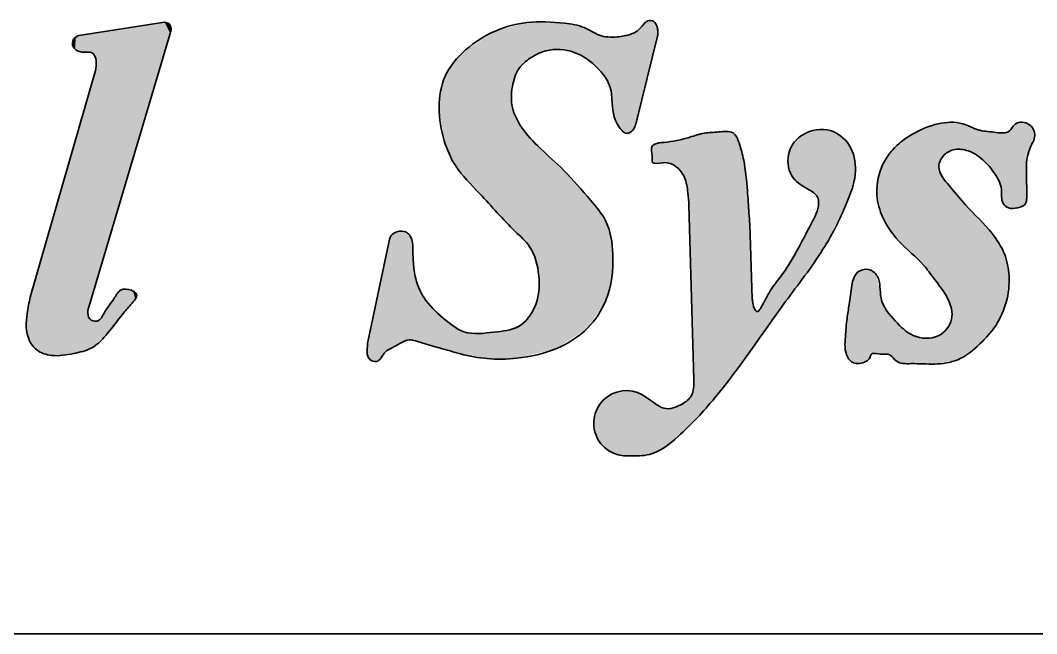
# Model space of a CAD drawing. Extents: x 23 to 417, y 3 to 294.
# Drawn here: x 308.525 to 312.791, y 38.238 to 40.812 of the extents above; entities that cross this region are included whole.
import ezdxf

# ---------------------------------------------------------------- set-up
doc = ezdxf.new("R2010")
doc.units = 0
doc.layers.get('0').update_dxf_attribs({"lineweight": 13})
doc.layers.add('6', color=7, linetype='Continuous', lineweight=13)

# ---------------------------------------------------------------- blocks, each defined once
blk = doc.blocks.new('BLOCK3401')
at = {"color": 6, "lineweight": 5}
for points in [[(312.3774, 40.3779), (312.2676, 40.3332), (312.3578, 39.7313), (312.3175, 39.7831)], [(312.3774, 40.3779), (312.3578, 39.7313), (312.3822, 40.2119), (312.3803, 40.1988)], [(312.4296, 40.3845), (312.3774, 40.3779), (312.394, 40.237), (312.3822, 40.2119)], [(312.4296, 40.3845), (312.394, 40.237), (312.4234, 40.2622), (312.403, 40.2477)], [(312.4296, 40.3845), (312.4234, 40.2622), (312.447, 40.2698)], [(312.481, 40.3779), (312.4296, 40.3845), (312.4751, 40.2705), (312.447, 40.2698)], [(312.481, 40.3779), (312.4751, 40.2705), (312.5445, 40.3528), (312.5027, 40.2643)], [(312.6771, 40.3482), (312.6813, 40.0226), (312.7007, 40.3763)], [(312.6813, 40.0226), (312.7004, 40.023), (312.7007, 40.3763), (312.7105, 40.025)], [(312.7007, 40.3763), (312.7105, 40.025), (312.7301, 40.3846), (312.7321, 40.0322)], [(312.7301, 40.3846), (312.7321, 40.0322), (312.7464, 40.3815), (312.746, 40.0459)], [(312.7464, 40.3815), (312.746, 40.0459), (312.7484, 40.0594)], [(312.7484, 40.0594), (312.7485, 40.1471), (312.7464, 40.3815), (312.7486, 40.2137)], [(312.7464, 40.3815), (312.7486, 40.2137), (312.761, 40.3739), (312.7634, 40.2775)], [(312.761, 40.3739), (312.7634, 40.2775), (312.778, 40.353), (312.783, 40.3277)], [(312.3175, 39.7831), (312.2676, 40.3332), (312.2136, 39.8843), (312.1852, 40.2673)], [(312.5027, 40.2643), (312.5359, 40.2484), (312.5445, 40.3528), (312.5652, 40.2263)], [(312.5445, 40.3528), (312.5652, 40.2263), (312.6116, 40.3426), (312.6159, 40.1672)], [(312.6116, 40.3426), (312.6159, 40.1672), (312.6206, 40.3415), (312.6333, 40.1364)], [(312.6206, 40.3415), (312.6333, 40.1364), (312.6558, 40.3398), (312.6428, 40.1026)], [(312.6558, 40.3398), (312.6428, 40.1026), (312.6436, 40.0719)], [(312.6436, 40.0719), (312.6504, 40.0436), (312.6558, 40.3398), (312.6599, 40.0326)], [(312.6558, 40.3398), (312.6599, 40.0326), (312.6708, 40.344), (312.6723, 40.025)], [(312.6708, 40.344), (312.6723, 40.025), (312.6771, 40.3482), (312.6813, 40.0226)], [(312.778, 40.353), (312.783, 40.3277), (312.7821, 40.3405)], [(312.2136, 39.8843), (312.1852, 40.2673), (312.1685, 39.9416), (312.1531, 40.2218)], [(312.1685, 39.9416), (312.1531, 40.2218), (312.1361, 40.0067), (312.1294, 40.1647)], [(312.3803, 40.1988), (312.3578, 39.7313), (312.4186, 39.6422)], [(312.4186, 39.6422), (312.3943, 40.1561), (312.3803, 40.1988)], [(312.1361, 40.0067), (312.1294, 40.1647), (312.1199, 40.1037)], [(312.4332, 39.6006), (312.425, 40.1171), (312.4186, 39.6422), (312.3943, 40.1561)], [(312.7497, 40.0697), (312.7485, 40.1471), (312.7484, 40.0594)], [(312.4338, 39.5578), (312.4923, 40.038), (312.4332, 39.6006), (312.425, 40.1171)], [(312.4338, 39.5578), (312.4594, 39.3876), (312.4923, 40.038), (312.5525, 39.4536)], [(312.4923, 40.038), (312.5525, 39.4536), (312.6053, 39.9159), (312.6203, 39.5327)], [(312.6053, 39.9159), (312.6203, 39.5327), (312.6556, 39.8315), (312.6631, 39.6288)], [(312.6556, 39.8315), (312.6631, 39.6288), (312.675, 39.7396)], [(312.0394, 39.7547), (312.0477, 39.3717), (312.0601, 39.7654)], [(312.074, 39.3802), (312.0719, 39.7673), (312.0477, 39.3717), (312.0601, 39.7654)], [(312.074, 39.3802), (312.084, 39.3866), (312.0719, 39.7673), (312.0837, 39.7665)], [(312.1052, 39.7568), (312.0837, 39.7665), (312.0909, 39.3957), (312.084, 39.3866)], [(312.0152, 39.7005), (312.022, 39.3745), (312.0185, 39.7157)], [(312.0185, 39.7157), (312.022, 39.3745), (312.0298, 39.7437), (312.0344, 39.3714)], [(312.0298, 39.7437), (312.0344, 39.3714), (312.0394, 39.7547), (312.0477, 39.3717)], [(312.1052, 39.7568), (312.0909, 39.3957), (312.0981, 39.4122), (312.0958, 39.41)], [(312.0981, 39.4122), (312.101, 39.4134), (312.1052, 39.7568), (312.1085, 39.414)], [(312.1052, 39.7568), (312.1085, 39.414), (312.1211, 39.7396), (312.1265, 39.4117)], [(312.1211, 39.7396), (312.1265, 39.4117), (312.1377, 39.6457), (312.1538, 39.4113)], [(312.0039, 39.6188), (312.0074, 39.3849), (312.0152, 39.7005), (312.022, 39.3745)], [(312.1377, 39.6457), (312.1538, 39.4113), (312.1609, 39.5943), (312.1759, 39.4067)], [(311.9951, 39.5623), (311.9966, 39.3998), (312.0039, 39.6188), (312.0074, 39.3849)], [(312.1609, 39.5943), (312.1759, 39.4067), (312.1985, 39.5492), (312.2011, 39.3823)], [(311.9883, 39.483), (311.9865, 39.4401), (311.9951, 39.5623), (311.9966, 39.3998)], [(312.1985, 39.5492), (312.2011, 39.3823), (312.2332, 39.5151)], [(312.4594, 39.3876), (312.4338, 39.5578), (312.4139, 39.5172), (312.4263, 39.5366)], [(312.2011, 39.3823), (312.215, 39.3749), (312.2332, 39.5151), (312.2475, 39.3708)], [(312.2332, 39.5151), (312.2475, 39.3708), (312.273, 39.4892), (312.2646, 39.371)], [(312.4594, 39.3876), (312.4139, 39.5172), (312.362, 39.3693), (312.3782, 39.4882)], [(312.362, 39.3693), (312.3255, 39.4773), (312.2646, 39.371), (312.273, 39.4892)], [(312.362, 39.3693), (312.3782, 39.4882), (312.3255, 39.4773), (312.3526, 39.4796)]]:
    blk.add_solid(points, dxfattribs=at)
blk = doc.blocks.new('BLOCK3402')
at = {"color": 6, "lineweight": 5}
for points in [[(309.1299, 40.8052), (308.7708, 40.7486), (308.802, 40.6785), (308.7831, 40.6789)], [(309.1299, 40.8052), (308.802, 40.6785), (308.8231, 40.6775), (308.813, 40.6791)], [(309.1299, 40.8052), (308.8231, 40.6775), (308.8352, 40.6663), (308.8277, 40.6748)], [(309.1299, 40.8052), (308.8352, 40.6663), (308.843, 40.6427), (308.838, 40.6611)], [(309.1299, 40.8052), (308.843, 40.6427), (309.1541, 40.7568), (308.8432, 40.6239)], [(309.1299, 40.8052), (309.1541, 40.7568), (309.1403, 40.8021)], [(309.1541, 40.7568), (309.1527, 40.7929), (309.1403, 40.8021), (309.1492, 40.7969)], [(309.1541, 40.7568), (309.1581, 40.7777), (309.1527, 40.7929), (309.1573, 40.783)], [(308.7654, 40.684), (308.7581, 40.7419), (308.7548, 40.6909), (308.7483, 40.7327)], [(308.7831, 40.6789), (308.7708, 40.7486), (308.7654, 40.684), (308.7581, 40.7419)], [(308.8408, 40.6021), (308.8086, 39.5943), (308.8432, 40.6239), (309.1541, 40.7568)], [(308.7471, 40.7008), (308.745, 40.7254), (308.7437, 40.7172)], [(308.7548, 40.6909), (308.7483, 40.7327), (308.7471, 40.7008), (308.745, 40.7254)], [(308.8408, 40.6021), (308.5667, 39.6498), (308.594, 39.4287), (308.5757, 39.4475)], [(308.8408, 40.6021), (308.594, 39.4287), (308.6566, 39.4055), (308.6235, 39.4129)], [(308.8408, 40.6021), (308.6566, 39.4055), (308.8086, 39.5943), (308.7485, 39.4136)], [(308.9538, 39.578), (308.9461, 39.6792), (308.924, 39.6536), (308.9376, 39.6724)], [(308.9673, 39.6842), (308.9461, 39.6792), (308.9894, 39.6196), (308.9538, 39.578)], [(308.9673, 39.6842), (308.9894, 39.6196), (308.9911, 39.6792)], [(309.0077, 39.6413), (308.9982, 39.6759), (308.9894, 39.6196), (308.9911, 39.6792)], [(309.0077, 39.6413), (309.0129, 39.6621), (308.9982, 39.6759), (309.0097, 39.6673)], [(308.5624, 39.4702), (308.5757, 39.4475), (308.5536, 39.5815), (308.5667, 39.6498)], [(308.8928, 39.5004), (308.9177, 39.6435), (308.8651, 39.5634), (308.878, 39.5856)], [(308.9538, 39.578), (308.924, 39.6536), (308.8928, 39.5004), (308.9177, 39.6435)], [(308.7485, 39.4136), (308.8087, 39.5844), (308.8086, 39.5943)], [(308.5624, 39.4702), (308.5536, 39.5815), (308.5503, 39.5247)], [(308.8247, 39.4371), (308.8087, 39.5844), (308.7485, 39.4136)], [(308.8247, 39.4371), (308.8164, 39.559), (308.8087, 39.5844), (308.8118, 39.5663)], [(308.8247, 39.4371), (308.8307, 39.5505), (308.8164, 39.559), (308.8228, 39.5539)], [(308.8928, 39.5004), (308.8392, 39.5489), (308.8247, 39.4371), (308.8307, 39.5505)], [(308.8928, 39.5004), (308.8651, 39.5634), (308.8392, 39.5489), (308.8472, 39.5495)]]:
    blk.add_solid(points, dxfattribs=at)
blk = doc.blocks.new('BLOCK3411')
at = {"color": 6, "lineweight": 5}
for points in [[(311.2804, 40.308), (311.2979, 40.1774), (311.3351, 40.3215), (311.3123, 40.1526)], [(311.3351, 40.3215), (311.3123, 40.1526), (311.3267, 40.0879)], [(311.3524, 39.3044), (311.3351, 40.3215), (311.3315, 40.0364), (311.3267, 40.0879)], [(311.4388, 39.226), (311.3962, 40.3386), (311.3524, 39.3044), (311.3351, 40.3215)], [(311.598, 39.6336), (311.456, 40.3435), (311.4388, 39.226), (311.3962, 40.3386)], [(311.5166, 40.3395), (311.4886, 40.3459), (311.598, 39.6336), (311.456, 40.3435)], [(311.598, 39.6336), (311.525, 40.3318), (311.5166, 40.3395)], [(311.598, 39.6336), (311.542, 40.2975), (311.525, 40.3318), (311.5373, 40.3099)], [(311.7749, 40.302), (311.7916, 40.129), (311.8094, 40.3319), (311.8286, 40.1049)], [(311.8094, 40.3319), (311.8286, 40.1049), (311.866, 40.3527)], [(311.8286, 40.1049), (311.8536, 40.0895), (311.866, 40.3527), (311.8712, 40.0692)], [(311.866, 40.3527), (311.8712, 40.0692), (311.8959, 40.3543), (311.8746, 40.0579)], [(311.8959, 40.3543), (311.8746, 40.0579), (311.8756, 40.0457)], [(312, 40.0614), (311.8959, 40.3543), (311.8937, 39.8509), (311.8756, 40.0457)], [(311.9696, 40.326), (311.9252, 40.3493), (312, 40.0614), (311.8959, 40.3543)], [(312.0035, 40.2884), (311.9696, 40.326), (312.0305, 40.1806), (312, 40.0614)], [(311.1771, 40.2839), (311.174, 40.2657), (311.1765, 40.2388), (311.1765, 40.2427)], [(311.1771, 40.2839), (311.1765, 40.2388), (311.1779, 40.2182), (311.1767, 40.224)], [(311.1819, 40.2887), (311.1771, 40.2839), (311.1791, 40.2159), (311.1779, 40.2182)], [(311.1819, 40.2887), (311.1791, 40.2159), (311.1961, 40.2954), (311.1965, 40.2116)], [(311.1961, 40.2954), (311.1965, 40.2116), (311.204, 40.2974), (311.2222, 40.2146)], [(311.204, 40.2974), (311.2222, 40.2146), (311.227, 40.3), (311.2533, 40.2113)], [(311.227, 40.3), (311.2533, 40.2113), (311.2804, 40.308)], [(311.2533, 40.2113), (311.2784, 40.1977), (311.2804, 40.308), (311.2979, 40.1774)], [(311.5972, 39.6426), (311.577, 40.097), (311.542, 40.2975), (311.5613, 40.2248)], [(311.5972, 39.6426), (311.542, 40.2975), (311.598, 39.6336)], [(311.7529, 40.2623), (311.7633, 40.1597), (311.7749, 40.302), (311.7916, 40.129)], [(312.0035, 40.2884), (312.0305, 40.1806), (312.0252, 40.2365)], [(311.7474, 40.2362), (311.7473, 40.2092), (311.7529, 40.2623), (311.7633, 40.1597)], [(311.5972, 39.6426), (311.5867, 39.9567), (311.577, 40.097), (311.5835, 40.0028)], [(311.8937, 39.8509), (311.8756, 40.0457), (311.866, 40.0008)], [(311.8449, 39.9585), (311.8937, 39.8509), (311.866, 40.0008)], [(311.8449, 39.9585), (311.7161, 39.7359), (311.8937, 39.8509), (311.7358, 39.6299)], [(311.7358, 39.6299), (311.7161, 39.7359), (311.6329, 39.6048), (311.6725, 39.6772)], [(311.4388, 39.226), (311.6107, 39.5948), (311.598, 39.6336), (311.6044, 39.6072)], [(311.7358, 39.6299), (311.6201, 39.5898), (311.4388, 39.226)], [(311.7358, 39.6299), (311.6329, 39.6048), (311.6201, 39.5898), (311.6266, 39.5954)], [(311.4388, 39.226), (311.6161, 39.5899), (311.6107, 39.5948), (311.6143, 39.591)], [(311.4388, 39.226), (311.6201, 39.5898), (311.6161, 39.5899), (311.6181, 39.5895)], [(311.4388, 39.226), (311.3524, 39.3044), (311.3409, 39.2359), (311.3507, 39.268)], [(310.9982, 39.2382), (311.0145, 38.995), (311.0286, 39.2517), (311.0464, 38.9856)], [(311.0286, 39.2517), (311.0464, 38.9856), (311.0614, 39.2575), (311.0797, 38.9843)], [(311.0614, 39.2575), (311.0797, 38.9843), (311.0947, 39.2552), (311.1662, 38.99)], [(311.0947, 39.2552), (311.1662, 38.99), (311.1264, 39.2449), (311.1547, 39.2273)], [(310.9513, 39.1915), (310.9618, 39.035), (310.9719, 39.2177), (310.9857, 39.0117)], [(310.9719, 39.2177), (310.9857, 39.0117), (310.9982, 39.2382), (311.0145, 38.995)], [(311.1726, 39.2155), (311.1547, 39.2273), (311.2294, 39.0197), (311.1662, 38.99)], [(311.1726, 39.2155), (311.2294, 39.0197), (311.2271, 39.1837)], [(311.4388, 39.226), (311.3024, 39.2014), (311.2861, 39.0654)], [(311.4388, 39.226), (311.3409, 39.2359), (311.3024, 39.2014), (311.3245, 39.2168)], [(310.9318, 39.1283), (310.9341, 39.0951), (310.9377, 39.1611), (310.9442, 39.0633)], [(310.9377, 39.1611), (310.9442, 39.0633), (310.9513, 39.1915), (310.9618, 39.035)], [(311.2648, 39.1852), (311.2271, 39.1837), (311.2861, 39.0654), (311.2294, 39.0197)], [(311.2648, 39.1852), (311.2861, 39.0654), (311.3024, 39.2014)]]:
    blk.add_solid(points, dxfattribs=at)
blk = doc.blocks.new('BLOCK3412')
at = {"color": 6, "lineweight": 5}
for points in [[(310.6508, 40.8026), (310.5926, 40.5446), (310.5219, 40.7686), (310.5884, 40.4579)], [(310.6232, 40.617), (310.604, 40.583), (310.6508, 40.8026), (310.5926, 40.5446)], [(310.6232, 40.617), (310.6508, 40.8026), (310.6719, 40.6578), (310.8094, 40.7997)], [(310.6719, 40.6578), (310.8094, 40.7997), (310.717, 40.6801), (310.776, 40.6902)], [(310.8358, 40.6824), (310.776, 40.6902), (310.8923, 40.7814), (310.8094, 40.7997)], [(311.1997, 40.7461), (311.1118, 40.3874), (311.1415, 40.7965), (311.1273, 40.7788)], [(311.1997, 40.7461), (311.1415, 40.7965), (311.1648, 40.8109), (311.1583, 40.8095)], [(311.1997, 40.7461), (311.1648, 40.8109), (311.1841, 40.8067), (311.1716, 40.8109)], [(311.1997, 40.7461), (311.1841, 40.8067), (311.1941, 40.7943), (311.1881, 40.8033)], [(311.1997, 40.7461), (311.1941, 40.7943), (311.2005, 40.7722), (311.1963, 40.7893)], [(310.3512, 40.2028), (310.394, 40.6879), (310.4535, 40.0843), (310.5219, 40.7686)], [(310.4535, 40.0843), (310.5219, 40.7686), (310.6026, 39.9256)], [(310.5219, 40.7686), (310.5884, 40.4579), (310.6026, 39.9256), (310.6031, 40.4101)], [(310.8358, 40.6824), (310.8923, 40.7814), (310.891, 40.658)], [(310.891, 40.658), (310.8923, 40.7814), (310.9396, 40.6204), (310.9563, 40.7497)], [(310.9396, 40.6204), (310.9563, 40.7497), (310.9618, 40.5973), (310.9926, 40.7425)], [(310.9618, 40.5973), (310.9926, 40.7425), (310.9958, 40.5445)], [(311.0303, 40.7428), (311.0048, 40.5151), (310.9926, 40.7425), (310.9958, 40.5445)], [(311.0303, 40.7428), (311.01, 40.4507), (311.0048, 40.5151), (311.0081, 40.4807)], [(311.0303, 40.7428), (311.0385, 40.3636), (311.01, 40.4507), (311.023, 40.3921)], [(311.0875, 40.7542), (311.0553, 40.3446), (311.0303, 40.7428), (311.0385, 40.3636)], [(311.0875, 40.7542), (311.0702, 40.3378), (311.0553, 40.3446), (311.065, 40.339)], [(311.0875, 40.7542), (311.0812, 40.3396), (311.0702, 40.3378), (311.0755, 40.3379)], [(311.0875, 40.7542), (311.0866, 40.3425), (311.0812, 40.3396)], [(311.1089, 40.7641), (311.1027, 40.3619), (311.0875, 40.7542), (311.0866, 40.3425)], [(311.1273, 40.7788), (311.1118, 40.3874), (311.1089, 40.7641), (311.1027, 40.3619)], [(311.1997, 40.7461), (311.2005, 40.7722), (311.2008, 40.7548)], [(310.3082, 40.5779), (310.3449, 40.6371), (310.3512, 40.2028), (310.394, 40.6879)], [(310.3046, 40.3065), (310.2831, 40.4471), (310.3082, 40.5779), (310.2888, 40.5142)], [(310.3046, 40.3065), (310.3082, 40.5779), (310.3512, 40.2028)], [(310.6026, 39.9256), (310.6031, 40.4101), (310.6626, 39.8619)], [(310.6031, 40.4101), (310.6277, 40.3658), (310.6626, 39.8619), (310.7082, 40.2743)], [(310.6626, 39.8619), (310.7082, 40.2743), (310.6893, 39.8043), (310.7011, 39.7403)], [(310.7011, 39.7403), (310.7082, 40.2743), (310.7769, 39.4352), (310.8064, 40.182)], [(310.7769, 39.4352), (310.8064, 40.182), (310.9066, 39.5212), (310.9194, 40.056)], [(310.9066, 39.5212), (310.9194, 40.056), (310.9824, 39.6363)], [(310.9194, 40.056), (310.9811, 39.9714), (310.9824, 39.6363), (311.0041, 39.9032)], [(310.0898, 39.4396), (310.0564, 39.4197), (310.0749, 39.8942), (310.0716, 39.8791)], [(310.0898, 39.4396), (310.0749, 39.8942), (310.0913, 39.9179), (310.0809, 39.9076)], [(310.0898, 39.4396), (310.0913, 39.9179), (310.1065, 39.4491)], [(310.0913, 39.9179), (310.105, 39.9247), (310.1065, 39.4491), (310.1259, 39.9278)], [(310.1065, 39.4491), (310.1259, 39.9278), (310.1398, 39.4665), (310.1454, 39.9226)], [(310.1398, 39.4665), (310.1454, 39.9226), (310.1569, 39.4705)], [(310.1454, 39.9226), (310.1545, 39.9155), (310.1569, 39.4705), (310.1617, 39.9064)], [(310.1569, 39.4705), (310.1617, 39.9064), (310.1833, 39.4673), (310.1679, 39.8924)], [(310.1833, 39.4673), (310.1679, 39.8924), (310.1728, 39.8456), (310.1724, 39.8615)], [(310.9824, 39.6363), (311.0041, 39.9032), (311.0075, 39.7307), (311.0122, 39.8298)], [(310.0716, 39.8791), (309.9876, 39.3932), (309.9836, 39.4633)], [(310.0716, 39.8791), (310.0049, 39.3809), (309.9876, 39.3932), (309.9916, 39.3886)], [(310.0716, 39.8791), (310.0196, 39.3798), (310.0049, 39.3809), (310.0124, 39.3794)], [(310.0716, 39.8791), (310.0564, 39.4197), (310.0196, 39.3798), (310.0394, 39.3961)], [(310.1728, 39.8456), (310.1749, 39.7948), (310.1833, 39.4673), (310.1846, 39.7283)], [(310.1833, 39.4673), (310.1846, 39.7283), (310.2101, 39.4586), (310.2276, 39.6363)], [(310.7769, 39.4352), (310.701, 39.6751), (310.7011, 39.7403)], [(310.7769, 39.4352), (310.6569, 39.5629), (310.701, 39.6751), (310.6853, 39.6121)], [(310.2101, 39.4586), (310.2276, 39.6363), (310.2851, 39.4368), (310.3122, 39.5529)], [(310.2851, 39.4368), (310.3122, 39.5529), (310.373, 39.4119), (310.3869, 39.505)], [(310.7769, 39.4352), (310.6086, 39.3937), (310.6569, 39.5629), (310.6156, 39.5267)], [(310.373, 39.4119), (310.3869, 39.505), (310.4847, 39.3921)], [(310.3869, 39.505), (310.4486, 39.4973), (310.4847, 39.3921), (310.5144, 39.5035)], [(310.4847, 39.3921), (310.5144, 39.5035), (310.6086, 39.3937), (310.5674, 39.5104)], [(310.6086, 39.3937), (310.5674, 39.5104), (310.6156, 39.5267)], [(309.9827, 39.4043), (309.9809, 39.4302), (309.9836, 39.4633), (309.9813, 39.4367)], [(309.9827, 39.4043), (309.9836, 39.4633), (309.9876, 39.3932)]]:
    blk.add_solid(points, dxfattribs=at)
blk = doc.blocks.new('BLOCK3434')
at = {"color": 6, "lineweight": 5}
for points in [[(312.3774, 40.3779), (312.2676, 40.3332), (312.3578, 39.7313), (312.3175, 39.7831)], [(312.3774, 40.3779), (312.3578, 39.7313), (312.3822, 40.2119), (312.3803, 40.1988)], [(312.4296, 40.3845), (312.3774, 40.3779), (312.394, 40.237), (312.3822, 40.2119)], [(312.4296, 40.3845), (312.394, 40.237), (312.4234, 40.2622), (312.403, 40.2477)], [(312.4296, 40.3845), (312.4234, 40.2622), (312.447, 40.2698)], [(312.481, 40.3779), (312.4296, 40.3845), (312.4751, 40.2705), (312.447, 40.2698)], [(312.481, 40.3779), (312.4751, 40.2705), (312.5445, 40.3528), (312.5027, 40.2643)], [(312.6771, 40.3482), (312.6813, 40.0226), (312.7007, 40.3763)], [(312.6813, 40.0226), (312.7004, 40.023), (312.7007, 40.3763), (312.7105, 40.025)], [(312.7007, 40.3763), (312.7105, 40.025), (312.7301, 40.3846), (312.7321, 40.0322)], [(312.7301, 40.3846), (312.7321, 40.0322), (312.7464, 40.3815), (312.746, 40.0459)], [(312.7464, 40.3815), (312.746, 40.0459), (312.7484, 40.0594)], [(312.7484, 40.0594), (312.7485, 40.1471), (312.7464, 40.3815), (312.7486, 40.2137)], [(312.7464, 40.3815), (312.7486, 40.2137), (312.761, 40.3739), (312.7634, 40.2775)], [(312.761, 40.3739), (312.7634, 40.2775), (312.778, 40.353), (312.783, 40.3277)], [(312.3175, 39.7831), (312.2676, 40.3332), (312.2136, 39.8843), (312.1852, 40.2673)], [(312.5027, 40.2643), (312.5359, 40.2484), (312.5445, 40.3528), (312.5652, 40.2263)], [(312.5445, 40.3528), (312.5652, 40.2263), (312.6116, 40.3426), (312.6159, 40.1672)], [(312.6116, 40.3426), (312.6159, 40.1672), (312.6206, 40.3415), (312.6333, 40.1364)], [(312.6206, 40.3415), (312.6333, 40.1364), (312.6558, 40.3398), (312.6428, 40.1026)], [(312.6558, 40.3398), (312.6428, 40.1026), (312.6436, 40.0719)], [(312.6436, 40.0719), (312.6504, 40.0436), (312.6558, 40.3398), (312.6599, 40.0326)], [(312.6558, 40.3398), (312.6599, 40.0326), (312.6708, 40.344), (312.6723, 40.025)], [(312.6708, 40.344), (312.6723, 40.025), (312.6771, 40.3482), (312.6813, 40.0226)], [(312.778, 40.353), (312.783, 40.3277), (312.7821, 40.3405)], [(312.2136, 39.8843), (312.1852, 40.2673), (312.1685, 39.9416), (312.1531, 40.2218)], [(312.1685, 39.9416), (312.1531, 40.2218), (312.1361, 40.0067), (312.1294, 40.1647)], [(312.3803, 40.1988), (312.3578, 39.7313), (312.4186, 39.6422)], [(312.4186, 39.6422), (312.3943, 40.1561), (312.3803, 40.1988)], [(312.1361, 40.0067), (312.1294, 40.1647), (312.1199, 40.1037)], [(312.4332, 39.6006), (312.425, 40.1171), (312.4186, 39.6422), (312.3943, 40.1561)], [(312.7497, 40.0697), (312.7485, 40.1471), (312.7484, 40.0594)], [(312.4338, 39.5578), (312.4923, 40.038), (312.4332, 39.6006), (312.425, 40.1171)], [(312.4338, 39.5578), (312.4594, 39.3876), (312.4923, 40.038), (312.5525, 39.4536)], [(312.4923, 40.038), (312.5525, 39.4536), (312.6053, 39.9159), (312.6203, 39.5327)], [(312.6053, 39.9159), (312.6203, 39.5327), (312.6556, 39.8315), (312.6631, 39.6288)], [(312.6556, 39.8315), (312.6631, 39.6288), (312.675, 39.7396)], [(312.0394, 39.7547), (312.0477, 39.3717), (312.0601, 39.7654)], [(312.074, 39.3802), (312.0719, 39.7673), (312.0477, 39.3717), (312.0601, 39.7654)], [(312.074, 39.3802), (312.084, 39.3866), (312.0719, 39.7673), (312.0837, 39.7665)], [(312.1052, 39.7568), (312.0837, 39.7665), (312.0909, 39.3957), (312.084, 39.3866)], [(312.0152, 39.7005), (312.022, 39.3745), (312.0185, 39.7157)], [(312.0185, 39.7157), (312.022, 39.3745), (312.0298, 39.7437), (312.0344, 39.3714)], [(312.0298, 39.7437), (312.0344, 39.3714), (312.0394, 39.7547), (312.0477, 39.3717)], [(312.1052, 39.7568), (312.0909, 39.3957), (312.0981, 39.4122), (312.0958, 39.41)], [(312.0981, 39.4122), (312.101, 39.4134), (312.1052, 39.7568), (312.1085, 39.414)], [(312.1052, 39.7568), (312.1085, 39.414), (312.1211, 39.7396), (312.1265, 39.4117)], [(312.1211, 39.7396), (312.1265, 39.4117), (312.1377, 39.6457), (312.1538, 39.4113)], [(312.0039, 39.6188), (312.0074, 39.3849), (312.0152, 39.7005), (312.022, 39.3745)], [(312.1377, 39.6457), (312.1538, 39.4113), (312.1609, 39.5943), (312.1759, 39.4067)], [(311.9951, 39.5623), (311.9966, 39.3998), (312.0039, 39.6188), (312.0074, 39.3849)], [(312.1609, 39.5943), (312.1759, 39.4067), (312.1985, 39.5492), (312.2011, 39.3823)], [(311.9883, 39.483), (311.9865, 39.4401), (311.9951, 39.5623), (311.9966, 39.3998)], [(312.1985, 39.5492), (312.2011, 39.3823), (312.2332, 39.5151)], [(312.4594, 39.3876), (312.4338, 39.5578), (312.4139, 39.5172), (312.4263, 39.5366)], [(312.2011, 39.3823), (312.215, 39.3749), (312.2332, 39.5151), (312.2475, 39.3708)], [(312.2332, 39.5151), (312.2475, 39.3708), (312.273, 39.4892), (312.2646, 39.371)], [(312.4594, 39.3876), (312.4139, 39.5172), (312.362, 39.3693), (312.3782, 39.4882)], [(312.362, 39.3693), (312.3255, 39.4773), (312.2646, 39.371), (312.273, 39.4892)], [(312.362, 39.3693), (312.3782, 39.4882), (312.3255, 39.4773), (312.3526, 39.4796)]]:
    blk.add_solid(points, dxfattribs=at)
blk = doc.blocks.new('BLOCK3435')
at = {"color": 6, "lineweight": 5}
for points in [[(309.1299, 40.8052), (308.7831, 40.6789), (308.7708, 40.7486)], [(309.1299, 40.8052), (308.813, 40.6791), (308.7831, 40.6789), (308.802, 40.6785)], [(309.1299, 40.8052), (308.8277, 40.6748), (308.813, 40.6791), (308.8231, 40.6775)], [(309.1299, 40.8052), (308.838, 40.6611), (308.8277, 40.6748), (308.8352, 40.6663)], [(309.1299, 40.8052), (308.8432, 40.6239), (308.838, 40.6611), (308.843, 40.6427)], [(309.1541, 40.7568), (308.8432, 40.6239), (309.1403, 40.8021), (309.1299, 40.8052)], [(309.1541, 40.7568), (309.1403, 40.8021), (309.1527, 40.7929), (309.1492, 40.7969)], [(309.1541, 40.7568), (309.1527, 40.7929), (309.1581, 40.7777), (309.1573, 40.783)], [(308.7471, 40.7008), (308.7483, 40.7327), (308.7548, 40.6909), (308.7581, 40.7419)], [(308.7548, 40.6909), (308.7581, 40.7419), (308.7654, 40.684), (308.7708, 40.7486)], [(308.7654, 40.684), (308.7708, 40.7486), (308.7831, 40.6789)], [(309.1541, 40.7568), (308.8086, 39.5943), (308.8432, 40.6239), (308.8408, 40.6021)], [(308.7437, 40.7172), (308.745, 40.7254), (308.7471, 40.7008), (308.7483, 40.7327)], [(308.8408, 40.6021), (308.594, 39.4287), (308.5667, 39.6498), (308.5757, 39.4475)], [(308.8408, 40.6021), (308.6566, 39.4055), (308.594, 39.4287), (308.6235, 39.4129)], [(308.8408, 40.6021), (308.8086, 39.5943), (308.6566, 39.4055), (308.7485, 39.4136)], [(308.9376, 39.6724), (308.9461, 39.6792), (308.9538, 39.578), (308.9673, 39.6842)], [(308.9538, 39.578), (308.9673, 39.6842), (308.9894, 39.6196), (308.9911, 39.6792)], [(309.0077, 39.6413), (308.9894, 39.6196), (308.9982, 39.6759), (308.9911, 39.6792)], [(309.0077, 39.6413), (308.9982, 39.6759), (309.0129, 39.6621), (309.0097, 39.6673)], [(308.5624, 39.4702), (308.5503, 39.5247), (308.5667, 39.6498), (308.5536, 39.5815)], [(308.5624, 39.4702), (308.5667, 39.6498), (308.5757, 39.4475)], [(308.8651, 39.5634), (308.878, 39.5856), (308.8928, 39.5004), (308.9177, 39.6435)], [(308.8928, 39.5004), (308.9177, 39.6435), (308.9538, 39.578), (308.924, 39.6536)], [(308.9538, 39.578), (308.924, 39.6536), (308.9376, 39.6724)], [(308.8087, 39.5844), (308.7485, 39.4136), (308.8086, 39.5943)], [(308.8247, 39.4371), (308.7485, 39.4136), (308.8118, 39.5663), (308.8087, 39.5844)], [(308.8247, 39.4371), (308.8118, 39.5663), (308.8228, 39.5539), (308.8164, 39.559)], [(308.8247, 39.4371), (308.8228, 39.5539), (308.8307, 39.5505)], [(308.8928, 39.5004), (308.8247, 39.4371), (308.8392, 39.5489), (308.8307, 39.5505)], [(308.8928, 39.5004), (308.8392, 39.5489), (308.8651, 39.5634), (308.8472, 39.5495)]]:
    blk.add_solid(points, dxfattribs=at)
blk = doc.blocks.new('BLOCK3444')
at = {"color": 6, "lineweight": 5}
for points in [[(311.3351, 40.3215), (311.3123, 40.1526), (311.2804, 40.308), (311.2979, 40.1774)], [(311.3351, 40.3215), (311.3315, 40.0364), (311.3123, 40.1526), (311.3267, 40.0879)], [(311.3351, 40.3215), (311.3962, 40.3386), (311.3315, 40.0364), (311.3524, 39.3044)], [(311.4388, 39.226), (311.3507, 39.268), (311.3962, 40.3386), (311.3524, 39.3044)], [(311.4388, 39.226), (311.3962, 40.3386), (311.456, 40.3435)], [(311.598, 39.6336), (311.6044, 39.6072), (311.456, 40.3435), (311.4388, 39.226)], [(311.598, 39.6336), (311.456, 40.3435), (311.5166, 40.3395), (311.4886, 40.3459)], [(311.598, 39.6336), (311.5166, 40.3395), (311.5373, 40.3099), (311.525, 40.3318)], [(311.7633, 40.1597), (311.7749, 40.302), (311.7916, 40.129), (311.8094, 40.3319)], [(311.7916, 40.129), (311.8094, 40.3319), (311.8286, 40.1049), (311.866, 40.3527)], [(311.866, 40.3527), (311.8536, 40.0895), (311.8286, 40.1049)], [(311.8959, 40.3543), (311.8712, 40.0692), (311.866, 40.3527), (311.8536, 40.0895)], [(311.8937, 39.8509), (311.866, 40.0008), (311.8959, 40.3543), (311.8756, 40.0457)], [(311.8756, 40.0457), (311.8746, 40.0579), (311.8959, 40.3543), (311.8712, 40.0692)], [(311.8937, 39.8509), (311.8959, 40.3543), (312, 40.0614)], [(312, 40.0614), (311.8959, 40.3543), (311.9252, 40.3493)], [(311.9252, 40.3493), (311.9696, 40.326), (312, 40.0614), (312.0035, 40.2884)], [(311.1765, 40.2427), (311.174, 40.2657), (311.1765, 40.2388), (311.1771, 40.2839)], [(311.1771, 40.2839), (311.1767, 40.224), (311.1765, 40.2388)], [(311.1819, 40.2887), (311.1779, 40.2182), (311.1771, 40.2839), (311.1767, 40.224)], [(311.1965, 40.2116), (311.1791, 40.2159), (311.1819, 40.2887), (311.1779, 40.2182)], [(311.1819, 40.2887), (311.1961, 40.2954), (311.1965, 40.2116), (311.204, 40.2974)], [(311.1965, 40.2116), (311.204, 40.2974), (311.2222, 40.2146), (311.227, 40.3)], [(311.2222, 40.2146), (311.227, 40.3), (311.2533, 40.2113), (311.2804, 40.308)], [(311.2533, 40.2113), (311.2804, 40.308), (311.2784, 40.1977), (311.2979, 40.1774)], [(311.598, 39.6336), (311.5373, 40.3099), (311.542, 40.2975)], [(311.5972, 39.6426), (311.598, 39.6336), (311.5613, 40.2248), (311.542, 40.2975)], [(311.7474, 40.2362), (311.7529, 40.2623), (311.7633, 40.1597), (311.7749, 40.302)], [(312, 40.0614), (312.0035, 40.2884), (312.0305, 40.1806), (312.0252, 40.2365)], [(311.7474, 40.2362), (311.7633, 40.1597), (311.7473, 40.2092)], [(311.5972, 39.6426), (311.5613, 40.2248), (311.5835, 40.0028), (311.577, 40.097)], [(311.5972, 39.6426), (311.5835, 40.0028), (311.5867, 39.9567)], [(311.8937, 39.8509), (311.7358, 39.6299), (311.866, 40.0008), (311.8449, 39.9585)], [(311.7358, 39.6299), (311.6725, 39.6772), (311.8449, 39.9585), (311.7161, 39.7359)], [(311.7358, 39.6299), (311.6266, 39.5954), (311.6725, 39.6772), (311.6329, 39.6048)], [(311.7358, 39.6299), (311.4388, 39.226), (311.6266, 39.5954), (311.6201, 39.5898)], [(311.4388, 39.226), (311.6044, 39.6072), (311.6143, 39.591), (311.6107, 39.5948)], [(311.4388, 39.226), (311.6143, 39.591), (311.6181, 39.5895), (311.6161, 39.5899)], [(311.4388, 39.226), (311.6181, 39.5895), (311.6201, 39.5898)], [(311.0286, 39.2517), (311.0145, 38.995), (310.9982, 39.2382), (310.9857, 39.0117)], [(311.0614, 39.2575), (311.0464, 38.9856), (311.0286, 39.2517), (311.0145, 38.995)], [(311.0947, 39.2552), (311.0797, 38.9843), (311.0614, 39.2575), (311.0464, 38.9856)], [(311.1662, 38.99), (311.0797, 38.9843), (311.1264, 39.2449), (311.0947, 39.2552)], [(311.4388, 39.226), (311.3245, 39.2168), (311.3507, 39.268), (311.3409, 39.2359)], [(310.9719, 39.2177), (310.9618, 39.035), (310.9513, 39.1915), (310.9442, 39.0633)], [(310.9982, 39.2382), (310.9857, 39.0117), (310.9719, 39.2177), (310.9618, 39.035)], [(311.1662, 38.99), (311.1264, 39.2449), (311.1726, 39.2155), (311.1547, 39.2273)], [(311.1662, 38.99), (311.1726, 39.2155), (311.2294, 39.0197)], [(311.1726, 39.2155), (311.2271, 39.1837), (311.2294, 39.0197), (311.2648, 39.1852)], [(311.4388, 39.226), (311.2861, 39.0654), (311.3245, 39.2168), (311.3024, 39.2014)], [(310.9377, 39.1611), (310.9341, 39.0951), (310.9318, 39.1283)], [(310.9513, 39.1915), (310.9442, 39.0633), (310.9377, 39.1611), (310.9341, 39.0951)], [(311.2294, 39.0197), (311.2648, 39.1852), (311.2861, 39.0654), (311.3024, 39.2014)]]:
    blk.add_solid(points, dxfattribs=at)
blk = doc.blocks.new('BLOCK3445')
at = {"color": 6, "lineweight": 5}
for points in [[(310.6508, 40.8026), (310.5219, 40.7686), (310.604, 40.583), (310.5926, 40.5446)], [(310.6508, 40.8026), (310.604, 40.583), (310.6719, 40.6578), (310.6232, 40.617)], [(310.8094, 40.7997), (310.6508, 40.8026), (310.717, 40.6801), (310.6719, 40.6578)], [(310.8094, 40.7997), (310.717, 40.6801), (310.8358, 40.6824), (310.776, 40.6902)], [(310.8094, 40.7997), (310.8358, 40.6824), (310.8923, 40.7814)], [(311.1997, 40.7461), (311.1583, 40.8095), (311.1273, 40.7788), (311.1415, 40.7965)], [(311.1997, 40.7461), (311.1716, 40.8109), (311.1583, 40.8095), (311.1648, 40.8109)], [(311.1997, 40.7461), (311.1881, 40.8033), (311.1716, 40.8109), (311.1841, 40.8067)], [(311.1997, 40.7461), (311.1963, 40.7893), (311.1881, 40.8033), (311.1941, 40.7943)], [(311.1997, 40.7461), (311.2008, 40.7548), (311.1963, 40.7893), (311.2005, 40.7722)], [(310.6026, 39.9256), (310.5219, 40.7686), (310.4535, 40.0843), (310.394, 40.6879)], [(310.6026, 39.9256), (310.5884, 40.4579), (310.5219, 40.7686), (310.5926, 40.5446)], [(310.8358, 40.6824), (310.891, 40.658), (310.8923, 40.7814), (310.9396, 40.6204)], [(310.8923, 40.7814), (310.9396, 40.6204), (310.9563, 40.7497), (310.9618, 40.5973)], [(310.9563, 40.7497), (310.9618, 40.5973), (310.9926, 40.7425), (310.9958, 40.5445)], [(311.0303, 40.7428), (310.9926, 40.7425), (311.0048, 40.5151), (310.9958, 40.5445)], [(311.0303, 40.7428), (311.0048, 40.5151), (311.01, 40.4507), (311.0081, 40.4807)], [(311.0303, 40.7428), (311.01, 40.4507), (311.0385, 40.3636), (311.023, 40.3921)], [(311.0875, 40.7542), (311.0303, 40.7428), (311.0553, 40.3446), (311.0385, 40.3636)], [(311.0875, 40.7542), (311.0553, 40.3446), (311.0702, 40.3378), (311.065, 40.339)], [(311.0875, 40.7542), (311.0702, 40.3378), (311.0812, 40.3396), (311.0755, 40.3379)], [(311.0812, 40.3396), (311.0866, 40.3425), (311.0875, 40.7542), (311.1027, 40.3619)], [(311.0875, 40.7542), (311.1027, 40.3619), (311.1089, 40.7641), (311.1118, 40.3874)], [(311.1089, 40.7641), (311.1118, 40.3874), (311.1273, 40.7788)], [(311.1997, 40.7461), (311.1273, 40.7788), (311.1118, 40.3874)], [(310.4535, 40.0843), (310.394, 40.6879), (310.3512, 40.2028), (310.3449, 40.6371)], [(310.3512, 40.2028), (310.3449, 40.6371), (310.3082, 40.5779)], [(310.3046, 40.3065), (310.3512, 40.2028), (310.2888, 40.5142), (310.3082, 40.5779)], [(310.3046, 40.3065), (310.2888, 40.5142), (310.2831, 40.4471)], [(310.6626, 39.8619), (310.6031, 40.4101), (310.6026, 39.9256), (310.5884, 40.4579)], [(310.7082, 40.2743), (310.6277, 40.3658), (310.6626, 39.8619), (310.6031, 40.4101)], [(310.7082, 40.2743), (310.6626, 39.8619), (310.6893, 39.8043)], [(310.7769, 39.4352), (310.7082, 40.2743), (310.7011, 39.7403), (310.6893, 39.8043)], [(310.9066, 39.5212), (310.8064, 40.182), (310.7769, 39.4352), (310.7082, 40.2743)], [(310.9824, 39.6363), (310.9194, 40.056), (310.9066, 39.5212), (310.8064, 40.182)], [(311.0041, 39.9032), (310.9811, 39.9714), (310.9824, 39.6363), (310.9194, 40.056)], [(310.0716, 39.8791), (310.0898, 39.4396), (310.0749, 39.8942), (310.0809, 39.9076)], [(310.0913, 39.9179), (310.0809, 39.9076), (310.1065, 39.4491), (310.0898, 39.4396)], [(310.0913, 39.9179), (310.1065, 39.4491), (310.105, 39.9247)], [(310.105, 39.9247), (310.1065, 39.4491), (310.1259, 39.9278), (310.1398, 39.4665)], [(310.1259, 39.9278), (310.1398, 39.4665), (310.1454, 39.9226), (310.1569, 39.4705)], [(310.1454, 39.9226), (310.1569, 39.4705), (310.1545, 39.9155)], [(310.1545, 39.9155), (310.1569, 39.4705), (310.1617, 39.9064), (310.1833, 39.4673)], [(310.1617, 39.9064), (310.1833, 39.4673), (310.1679, 39.8924), (310.1728, 39.8456)], [(310.1679, 39.8924), (310.1728, 39.8456), (310.1724, 39.8615)], [(311.0041, 39.9032), (310.9824, 39.6363), (311.0122, 39.8298), (311.0075, 39.7307)], [(310.0716, 39.8791), (309.9836, 39.4633), (309.9916, 39.3886), (309.9876, 39.3932)], [(310.0716, 39.8791), (309.9916, 39.3886), (310.0124, 39.3794), (310.0049, 39.3809)], [(310.0716, 39.8791), (310.0124, 39.3794), (310.0394, 39.3961), (310.0196, 39.3798)], [(310.0394, 39.3961), (310.0564, 39.4197), (310.0716, 39.8791), (310.0898, 39.4396)], [(310.1833, 39.4673), (310.1749, 39.7948), (310.1728, 39.8456)], [(310.2101, 39.4586), (310.1846, 39.7283), (310.1833, 39.4673), (310.1749, 39.7948)], [(310.2851, 39.4368), (310.2276, 39.6363), (310.2101, 39.4586), (310.1846, 39.7283)], [(310.7769, 39.4352), (310.7011, 39.7403), (310.6853, 39.6121), (310.701, 39.6751)], [(310.373, 39.4119), (310.3122, 39.5529), (310.2851, 39.4368), (310.2276, 39.6363)], [(310.7769, 39.4352), (310.6853, 39.6121), (310.6156, 39.5267), (310.6569, 39.5629)], [(310.4847, 39.3921), (310.3869, 39.505), (310.373, 39.4119), (310.3122, 39.5529)], [(310.4847, 39.3921), (310.4486, 39.4973), (310.3869, 39.505)], [(310.6086, 39.3937), (310.5144, 39.5035), (310.4847, 39.3921), (310.4486, 39.4973)], [(310.6156, 39.5267), (310.5674, 39.5104), (310.6086, 39.3937), (310.5144, 39.5035)], [(310.7769, 39.4352), (310.6156, 39.5267), (310.6086, 39.3937)], [(309.9827, 39.4043), (309.9876, 39.3932), (309.9813, 39.4367), (309.9836, 39.4633)], [(309.9827, 39.4043), (309.9813, 39.4367), (309.9809, 39.4302)]]:
    blk.add_solid(points, dxfattribs=at)

msp = doc.modelspace()

# ---------------------------------------------------------------- linework, layer by layer
at = {"color": 7, "lineweight": 35}
msp.add_line((250.7625, 38.2375), (337.7625, 38.2375), dxfattribs=at)
at = {"layer": '6', "color": 6, "lineweight": 35, "ltscale": 0.009086}
msp.add_line((308.7708, 40.7486), (309.1298, 40.8052), dxfattribs=at)
msp.add_line((308.7708, 40.7486), (309.1298, 40.8052), dxfattribs=at)
at = {"layer": '6', "color": 6, "lineweight": 35, "ltscale": 0.030318}
msp.add_line((309.1541, 40.7568), (308.8086, 39.5943), dxfattribs=at)
msp.add_line((309.1541, 40.7568), (308.8086, 39.5943), dxfattribs=at)
at = {"layer": '6', "color": 6, "lineweight": 35, "ltscale": 0.009233}
msp.add_line((311.1118, 40.3874), (311.1997, 40.7461), dxfattribs=at)
msp.add_line((311.1118, 40.3874), (311.1997, 40.7461), dxfattribs=at)
at = {"layer": '6', "color": 6, "lineweight": 35, "ltscale": 0.024773}
msp.add_line((308.8408, 40.6021), (308.5667, 39.6498), dxfattribs=at)
msp.add_line((308.8408, 40.6021), (308.5667, 39.6498), dxfattribs=at)
at = {"layer": '6', "color": 6, "lineweight": 35, "ltscale": 0.018307}
msp.add_line((311.3315, 40.0364), (311.3524, 39.3044), dxfattribs=at)
msp.add_line((311.3315, 40.0364), (311.3524, 39.3044), dxfattribs=at)
at = {"layer": '6', "color": 6, "lineweight": 35, "ltscale": 0.007857}
msp.add_line((311.5867, 39.9567), (311.5972, 39.6426), dxfattribs=at)
msp.add_line((311.5867, 39.9567), (311.5972, 39.6426), dxfattribs=at)
at = {"layer": '6', "color": 6, "lineweight": 35, "ltscale": 0.010626}
msp.add_line((309.9836, 39.4633), (310.0716, 39.8791), dxfattribs=at)
msp.add_line((309.9836, 39.4633), (310.0716, 39.8791), dxfattribs=at)
at = {"layer": '6', "color": 6, "lineweight": 35}
msp.add_arc((311.0686, 39.1208), 0.1369, 51.0576, 274.6746, dxfattribs=at)
msp.add_arc((311.0686, 39.1208), 0.1369, 51.0576, 274.6746, dxfattribs=at)
for points, knots in [([(309.1298, 40.8052), (309.1369, 40.8033), (309.1512, 40.7996), (309.1609, 40.7773), (309.1564, 40.7636), (309.1541, 40.7568)], [0, 0, 0, 0, 0.0869014, 0.1741679, 0.2620393, 0.2620393, 0.2620393, 0.2620393]), ([(309.1298, 40.8052), (309.1369, 40.8033), (309.1512, 40.7996), (309.1609, 40.7773), (309.1564, 40.7636), (309.1541, 40.7568)], [0, 0, 0, 0, 0.0869014, 0.1741679, 0.2620393, 0.2620393, 0.2620393, 0.2620393]), ([(310.0716, 39.8791), (310.0735, 39.8893), (310.0772, 39.9097), (310.1074, 39.9292), (310.1423, 39.9292), (310.1725, 39.897), (310.1723, 39.8485), (310.1745, 39.7896), (310.183, 39.7162), (310.2253, 39.6265), (310.3032, 39.5594), (310.3947, 39.4866), (310.5064, 39.5042), (310.6241, 39.5131), (310.6994, 39.6159), (310.7081, 39.7394), (310.6789, 39.8571), (310.5682, 39.954), (310.4705, 40.0711), (310.3516, 40.1857), (310.2968, 40.3144), (310.2758, 40.4433), (310.2972, 40.5853), (310.3927, 40.6965), (310.5133, 40.7729), (310.6588, 40.8112), (310.7846, 40.8039), (310.8904, 40.7893), (310.9547, 40.7424), (311.0255, 40.7401), (311.0846, 40.7502), (311.1297, 40.7739), (311.1489, 40.8136), (311.1855, 40.8108), (311.1997, 40.7853), (311.2021, 40.7634), (311.2001, 40.749), (311.1997, 40.7461)], [0, 0, 0, 0, 0.123936, 0.24592, 0.412677, 0.507211, 0.762078, 0.971555, 1.248763, 1.667554, 2.157513, 2.523434, 3.049167, 3.477486, 3.932307, 4.464819, 4.990699, 5.351601, 6.249617, 6.895334, 7.363972, 7.950507, 8.500076, 9.075411, 9.698834, 10.248764, 10.903072, 11.252829, 11.547472, 11.853959, 12.094642, 12.287803, 12.467356, 12.57416, 12.661709, 12.804919, 12.841179, 12.841179, 12.841179, 12.841179]), ([(310.0716, 39.8791), (310.0735, 39.8893), (310.0772, 39.9097), (310.1074, 39.9292), (310.1423, 39.9292), (310.1725, 39.897), (310.1723, 39.8485), (310.1745, 39.7896), (310.183, 39.7162), (310.2253, 39.6265), (310.3032, 39.5594), (310.3947, 39.4866), (310.5064, 39.5042), (310.6241, 39.5131), (310.6994, 39.6159), (310.7081, 39.7394), (310.6789, 39.8571), (310.5682, 39.954), (310.4705, 40.0711), (310.3516, 40.1857), (310.2968, 40.3144), (310.2758, 40.4433), (310.2972, 40.5853), (310.3927, 40.6965), (310.5133, 40.7729), (310.6588, 40.8112), (310.7846, 40.8039), (310.8904, 40.7893), (310.9547, 40.7424), (311.0255, 40.7401), (311.0846, 40.7502), (311.1297, 40.7739), (311.1489, 40.8136), (311.1855, 40.8108), (311.1997, 40.7853), (311.2021, 40.7634), (311.2001, 40.749), (311.1997, 40.7461)], [0, 0, 0, 0, 0.123936, 0.24592, 0.412677, 0.507211, 0.762078, 0.971555, 1.248763, 1.667554, 2.157513, 2.523434, 3.049167, 3.477486, 3.932307, 4.464819, 4.990699, 5.351601, 6.249617, 6.895334, 7.363972, 7.950507, 8.500076, 9.075411, 9.698834, 10.248764, 10.903072, 11.252829, 11.547472, 11.853959, 12.094642, 12.287803, 12.467356, 12.57416, 12.661709, 12.804919, 12.841179, 12.841179, 12.841179, 12.841179]), ([(308.7708, 40.7486), (308.762, 40.7444), (308.743, 40.7355), (308.7418, 40.7003), (308.7683, 40.6794), (308.7962, 40.677), (308.8248, 40.6813), (308.8433, 40.6567), (308.8444, 40.629), (308.8418, 40.6093), (308.8408, 40.6021)], [0, 0, 0, 0, 0.1135102, 0.2453343, 0.3476466, 0.5003712, 0.5874598, 0.6789255, 0.8339248, 0.9243751, 0.9243751, 0.9243751, 0.9243751]), ([(308.7708, 40.7486), (308.762, 40.7444), (308.743, 40.7355), (308.7418, 40.7003), (308.7683, 40.6794), (308.7962, 40.677), (308.8248, 40.6813), (308.8433, 40.6567), (308.8444, 40.629), (308.8418, 40.6093), (308.8408, 40.6021)], [0, 0, 0, 0, 0.1135102, 0.2453343, 0.3476466, 0.5003712, 0.5874598, 0.6789255, 0.8339248, 0.9243751, 0.9243751, 0.9243751, 0.9243751]), ([(311.1118, 40.3874), (311.1065, 40.3697), (311.0999, 40.3478), (311.0647, 40.3319), (311.0132, 40.3868), (311.0096, 40.4515), (311.0048, 40.5455), (310.9445, 40.626), (310.8411, 40.6934), (310.7362, 40.693), (310.6676, 40.6568), (310.6144, 40.6174), (310.5885, 40.5423), (310.5808, 40.4524), (310.6273, 40.3557), (310.71, 40.27), (310.8175, 40.1765), (310.9048, 40.0728), (310.9975, 39.9647), (311.0203, 39.8121), (311.0019, 39.6501), (310.9098, 39.5093), (310.7747, 39.4239), (310.6255, 39.3906), (310.4878, 39.3876), (310.3797, 39.4082), (310.2891, 39.4364), (310.2184, 39.4543), (310.1494, 39.4816), (310.1011, 39.4419), (310.0486, 39.4231), (310.0323, 39.3707), (309.9791, 39.3884), (309.9804, 39.4301), (309.9827, 39.4546), (309.9836, 39.4633)], [0, 0, 0, 0, 0.212383, 0.261996, 0.447849, 0.946895, 1.089431, 1.600156, 2.099005, 2.58888, 2.796358, 3.058355, 3.382223, 3.740155, 4.153311, 4.655909, 5.211589, 5.909583, 6.34161, 6.939054, 7.746761, 8.314996, 8.956665, 9.67196, 10.182626, 10.650689, 11.027392, 11.349521, 11.574116, 11.878863, 12.039251, 12.263216, 12.384238, 12.587073, 12.696994, 12.696994, 12.696994, 12.696994]), ([(311.1118, 40.3874), (311.1065, 40.3697), (311.0999, 40.3478), (311.0647, 40.3319), (311.0132, 40.3868), (311.0096, 40.4515), (311.0048, 40.5455), (310.9445, 40.626), (310.8411, 40.6934), (310.7362, 40.693), (310.6676, 40.6568), (310.6144, 40.6174), (310.5885, 40.5423), (310.5808, 40.4524), (310.6273, 40.3557), (310.71, 40.27), (310.8175, 40.1765), (310.9048, 40.0728), (310.9975, 39.9647), (311.0203, 39.8121), (311.0019, 39.6501), (310.9098, 39.5093), (310.7747, 39.4239), (310.6255, 39.3906), (310.4878, 39.3876), (310.3797, 39.4082), (310.2891, 39.4364), (310.2184, 39.4543), (310.1494, 39.4816), (310.1011, 39.4419), (310.0486, 39.4231), (310.0323, 39.3707), (309.9791, 39.3884), (309.9804, 39.4301), (309.9827, 39.4546), (309.9836, 39.4633)], [0, 0, 0, 0, 0.212383, 0.261996, 0.447849, 0.946895, 1.089431, 1.600156, 2.099005, 2.58888, 2.796358, 3.058355, 3.382223, 3.740155, 4.153311, 4.655909, 5.211589, 5.909583, 6.34161, 6.939054, 7.746761, 8.314996, 8.956665, 9.67196, 10.182626, 10.650689, 11.027392, 11.349521, 11.574116, 11.878863, 12.039251, 12.263216, 12.384238, 12.587073, 12.696994, 12.696994, 12.696994, 12.696994]), ([(311.0797, 38.9843), (311.1093, 38.9837), (311.1871, 38.982), (311.311, 39.0822), (311.504, 39.2906), (311.6861, 39.5715), (311.8945, 39.8363), (311.9894, 40.0243), (312.041, 40.175), (312.0167, 40.2911), (311.9243, 40.3669), (311.8103, 40.3473), (311.7386, 40.2637), (311.7487, 40.1552), (311.818, 40.1095), (311.8717, 40.0816), (311.88, 40.0216), (311.8156, 39.9083), (311.7587, 39.7839), (311.6664, 39.6751), (311.6477, 39.627), (311.6131, 39.5742), (311.5984, 39.6213), (311.5974, 39.6397), (311.5972, 39.6426)], [0, 0, 0, 0, 0.357293, 0.941374, 1.855577, 3.922924, 5.043216, 6.015508, 6.522752, 6.981266, 7.390389, 7.873074, 8.242903, 8.668376, 9.019835, 9.249086, 9.347589, 9.729145, 10.789701, 11.091033, 11.431361, 11.512737, 11.71482, 11.752057, 11.752057, 11.752057, 11.752057]), ([(311.0797, 38.9843), (311.1093, 38.9837), (311.1871, 38.982), (311.311, 39.0822), (311.504, 39.2906), (311.6861, 39.5715), (311.8945, 39.8363), (311.9894, 40.0243), (312.041, 40.175), (312.0167, 40.2911), (311.9243, 40.3669), (311.8103, 40.3473), (311.7386, 40.2637), (311.7487, 40.1552), (311.818, 40.1095), (311.8717, 40.0816), (311.88, 40.0216), (311.8156, 39.9083), (311.7587, 39.7839), (311.6664, 39.6751), (311.6477, 39.627), (311.6131, 39.5742), (311.5984, 39.6213), (311.5974, 39.6397), (311.5972, 39.6426)], [0, 0, 0, 0, 0.357293, 0.941374, 1.855577, 3.922924, 5.043216, 6.015508, 6.522752, 6.981266, 7.390389, 7.873074, 8.242903, 8.668376, 9.019835, 9.249086, 9.347589, 9.729145, 10.789701, 11.091033, 11.431361, 11.512737, 11.71482, 11.752057, 11.752057, 11.752057, 11.752057]), ([(312.7497, 40.0697), (312.7494, 40.0953), (312.7487, 40.1645), (312.7441, 40.2556), (312.7925, 40.325), (312.7664, 40.385), (312.6999, 40.3902), (312.6762, 40.3322), (312.6081, 40.3448), (312.5438, 40.3472), (312.4718, 40.3895), (312.3701, 40.3828), (312.2694, 40.3394), (312.1934, 40.2823), (312.1384, 40.2045), (312.1115, 40.1119), (312.1338, 39.9891), (312.2079, 39.8782), (312.3036, 39.8063), (312.3656, 39.7193), (312.4207, 39.6536), (312.4485, 39.5546), (312.3799, 39.47), (312.2686, 39.4772), (312.1939, 39.5524), (312.1232, 39.6339), (312.1413, 39.73), (312.0857, 39.7744), (312.0286, 39.7583), (312.0115, 39.6914), (312.0063, 39.6274), (311.9925, 39.5547), (311.9891, 39.4828), (311.9817, 39.412), (312.0242, 39.3648), (312.0661, 39.3737), (312.0922, 39.3914), (312.0942, 39.4189), (312.1359, 39.4066), (312.175, 39.4178), (312.2049, 39.3681), (312.2783, 39.3734), (312.3613, 39.3654), (312.4683, 39.3805), (312.5521, 39.4497), (312.6251, 39.5296), (312.669, 39.6295), (312.6806, 39.7339), (312.6607, 39.8352), (312.5954, 39.9374), (312.5025, 40.0214), (312.4305, 40.1125), (312.3655, 40.1842), (312.3979, 40.2515), (312.4485, 40.2754), (312.5101, 40.2669), (312.5691, 40.2278), (312.6164, 40.1712), (312.65, 40.1083), (312.6382, 40.0499), (312.6744, 40.0192), (312.7105, 40.0235), (312.7467, 40.0355), (312.7482, 40.0584), (312.7493, 40.0663), (312.7497, 40.0697)], [0, 0, 0, 0, 0.319102, 0.860444, 1.082633, 1.293824, 1.543115, 1.694445, 1.965377, 2.245172, 2.526905, 2.953934, 3.442912, 3.877839, 4.107547, 4.61364, 5.018962, 5.616429, 6.214525, 6.485091, 6.930027, 7.283666, 7.650915, 8.084618, 8.479042, 8.949472, 9.34253, 9.532594, 9.721852, 9.96689, 10.307059, 10.54286, 10.870917, 11.215829, 11.363647, 11.579222, 11.673682, 11.736248, 11.863054, 12.067858, 12.212382, 12.478277, 12.879975, 13.288603, 13.759173, 14.188856, 14.622806, 15.082115, 15.469813, 15.874942, 16.560952, 16.989054, 17.373128, 17.595191, 17.798627, 18.02957, 18.331106, 18.652134, 18.940553, 19.185964, 19.304297, 19.462114, 19.631897, 19.688712, 19.731337, 19.731337, 19.731337, 19.731337]), ([(312.7497, 40.0697), (312.7494, 40.0953), (312.7487, 40.1645), (312.7441, 40.2556), (312.7925, 40.325), (312.7664, 40.385), (312.6999, 40.3902), (312.6762, 40.3322), (312.6081, 40.3448), (312.5438, 40.3472), (312.4718, 40.3895), (312.3701, 40.3828), (312.2694, 40.3394), (312.1934, 40.2823), (312.1384, 40.2045), (312.1115, 40.1119), (312.1338, 39.9891), (312.2079, 39.8782), (312.3036, 39.8063), (312.3656, 39.7193), (312.4207, 39.6536), (312.4485, 39.5546), (312.3799, 39.47), (312.2686, 39.4772), (312.1939, 39.5524), (312.1232, 39.6339), (312.1413, 39.73), (312.0857, 39.7744), (312.0286, 39.7583), (312.0115, 39.6914), (312.0063, 39.6274), (311.9925, 39.5547), (311.9891, 39.4828), (311.9817, 39.412), (312.0242, 39.3648), (312.0661, 39.3737), (312.0922, 39.3914), (312.0942, 39.4189), (312.1359, 39.4066), (312.175, 39.4178), (312.2049, 39.3681), (312.2783, 39.3734), (312.3613, 39.3654), (312.4683, 39.3805), (312.5521, 39.4497), (312.6251, 39.5296), (312.669, 39.6295), (312.6806, 39.7339), (312.6607, 39.8352), (312.5954, 39.9374), (312.5025, 40.0214), (312.4305, 40.1125), (312.3655, 40.1842), (312.3979, 40.2515), (312.4485, 40.2754), (312.5101, 40.2669), (312.5691, 40.2278), (312.6164, 40.1712), (312.65, 40.1083), (312.6382, 40.0499), (312.6744, 40.0192), (312.7105, 40.0235), (312.7467, 40.0355), (312.7482, 40.0584), (312.7493, 40.0663), (312.7497, 40.0697)], [0, 0, 0, 0, 0.319102, 0.860444, 1.082633, 1.293824, 1.543115, 1.694445, 1.965377, 2.245172, 2.526905, 2.953934, 3.442912, 3.877839, 4.107547, 4.61364, 5.018962, 5.616429, 6.214525, 6.485091, 6.930027, 7.283666, 7.650915, 8.084618, 8.479042, 8.949472, 9.34253, 9.532594, 9.721852, 9.96689, 10.307059, 10.54286, 10.870917, 11.215829, 11.363647, 11.579222, 11.673682, 11.736248, 11.863054, 12.067858, 12.212382, 12.478277, 12.879975, 13.288603, 13.759173, 14.188856, 14.622806, 15.082115, 15.469813, 15.874942, 16.560952, 16.989054, 17.373128, 17.595191, 17.798627, 18.02957, 18.331106, 18.652134, 18.940553, 19.185964, 19.304297, 19.462114, 19.631897, 19.688712, 19.731337, 19.731337, 19.731337, 19.731337]), ([(311.3315, 40.0364), (311.3301, 40.0536), (311.3267, 40.0927), (311.3187, 40.151), (311.2805, 40.203), (311.2323, 40.2214), (311.1727, 40.2037), (311.1793, 40.2489), (311.1664, 40.2852), (311.2024, 40.2986), (311.2368, 40.3002), (311.2816, 40.3075), (311.3374, 40.321), (311.3951, 40.3422), (311.4542, 40.3413), (311.5202, 40.3528), (311.5471, 40.2874), (311.5666, 40.209), (311.5769, 40.1081), (311.5823, 40.0189), (311.5856, 39.9721), (311.5867, 39.9567)], [0, 0, 0, 0, 0.21345, 0.486577, 0.719301, 0.961366, 1.139277, 1.250219, 1.419905, 1.544191, 1.639688, 1.862134, 2.09467, 2.356403, 2.603683, 2.854039, 3.056465, 3.366504, 3.89745, 4.286849, 4.477476, 4.477476, 4.477476, 4.477476]), ([(311.3315, 40.0364), (311.3301, 40.0536), (311.3267, 40.0927), (311.3187, 40.151), (311.2805, 40.203), (311.2323, 40.2214), (311.1727, 40.2037), (311.1793, 40.2489), (311.1664, 40.2852), (311.2024, 40.2986), (311.2368, 40.3002), (311.2816, 40.3075), (311.3374, 40.321), (311.3951, 40.3422), (311.4542, 40.3413), (311.5202, 40.3528), (311.5471, 40.2874), (311.5666, 40.209), (311.5769, 40.1081), (311.5823, 40.0189), (311.5856, 39.9721), (311.5867, 39.9567)], [0, 0, 0, 0, 0.21345, 0.486577, 0.719301, 0.961366, 1.139277, 1.250219, 1.419905, 1.544191, 1.639688, 1.862134, 2.09467, 2.356403, 2.603683, 2.854039, 3.056465, 3.366504, 3.89745, 4.286849, 4.477476, 4.477476, 4.477476, 4.477476]), ([(308.5667, 39.6498), (308.5618, 39.6273), (308.5489, 39.5687), (308.5467, 39.486), (308.5939, 39.4204), (308.6655, 39.3983), (308.744, 39.4121), (308.8331, 39.4312), (308.8952, 39.5011), (308.9456, 39.5687), (308.9845, 39.6152), (309.0265, 39.6587), (308.9857, 39.685), (308.9412, 39.687), (308.9143, 39.6332), (308.8807, 39.597), (308.8571, 39.5411), (308.8084, 39.5559), (308.8085, 39.581), (308.8086, 39.5943)], [0, 0, 0, 0, 0.286847, 0.747141, 0.962349, 1.237532, 1.618059, 1.947091, 2.33056, 2.737344, 2.963219, 3.163589, 3.277464, 3.463039, 3.651092, 3.940341, 4.136011, 4.268851, 4.417932, 4.417932, 4.417932, 4.417932]), ([(308.5667, 39.6498), (308.5618, 39.6273), (308.5489, 39.5687), (308.5467, 39.486), (308.5939, 39.4204), (308.6655, 39.3983), (308.744, 39.4121), (308.8331, 39.4312), (308.8952, 39.5011), (308.9456, 39.5687), (308.9845, 39.6152), (309.0265, 39.6587), (308.9857, 39.685), (308.9412, 39.687), (308.9143, 39.6332), (308.8807, 39.597), (308.8571, 39.5411), (308.8084, 39.5559), (308.8085, 39.581), (308.8086, 39.5943)], [0, 0, 0, 0, 0.286847, 0.747141, 0.962349, 1.237532, 1.618059, 1.947091, 2.33056, 2.737344, 2.963219, 3.163589, 3.277464, 3.463039, 3.651092, 3.940341, 4.136011, 4.268851, 4.417932, 4.417932, 4.417932, 4.417932]), ([(311.3524, 39.3044), (311.3522, 39.2797), (311.3519, 39.2366), (311.2969, 39.194), (311.2287, 39.17), (311.1843, 39.2085), (311.1607, 39.2235), (311.1547, 39.2273)], [0, 0, 0, 0, 0.286643, 0.499985, 0.818914, 1.079164, 1.167679, 1.167679, 1.167679, 1.167679]), ([(311.3524, 39.3044), (311.3522, 39.2797), (311.3519, 39.2366), (311.2969, 39.194), (311.2287, 39.17), (311.1843, 39.2085), (311.1607, 39.2235), (311.1547, 39.2273)], [0, 0, 0, 0, 0.286643, 0.499985, 0.818914, 1.079164, 1.167679, 1.167679, 1.167679, 1.167679])]:
    msp.add_open_spline(points, degree=3, knots=knots, dxfattribs=at)

# ---------------------------------------------------------------- block references
at = {"lineweight": 0}
for name in ['BLOCK3402', 'BLOCK3435', 'BLOCK3412', 'BLOCK3445', 'BLOCK3401', 'BLOCK3434', 'BLOCK3411', 'BLOCK3444']:
    msp.add_blockref(name, (0, 0), dxfattribs=at)

doc.saveas('drawing.dxf')
